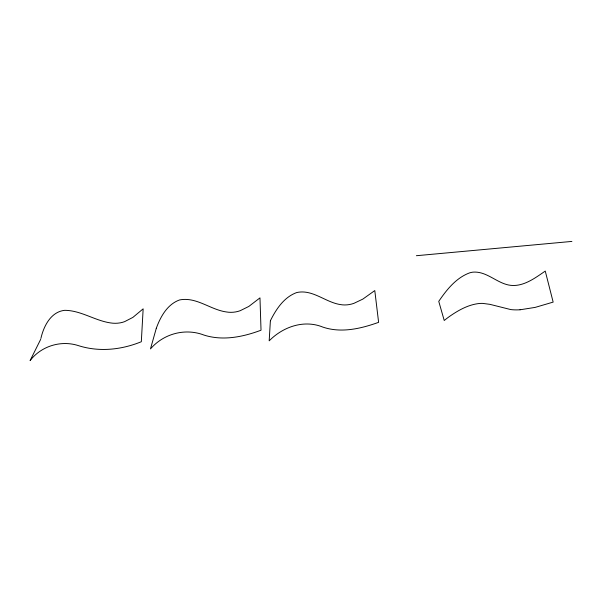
<?xml version="1.0" encoding="UTF-8"?>
<svg xmlns="http://www.w3.org/2000/svg" width="602" height="602" viewBox="0 0 602 602"><rect width="100%" height="100%" fill="white"/><g stroke="black" fill="none" stroke-linecap="round" stroke-linejoin="round"><path stroke-width="0.9" d="M40.891 338.467C43.645 326.261 50.839 311.753 64.76 310.323C80.901 310.436 94.74 320.58 110.475 322.913A20.122 13.756 3.7 0 0 124.606 321.649L132.876 317.397L143.156 308.841L141.32 341.733C121.461 349.83 99.262 352.223 78.591 345.683C61.111 339.934 41.305 346.007 30.1 360.583L40.688 339.325M416.381 255.715L571.9 241.417M520.023 309.789L535.186 307.389L553.155 302.106L545.261 271.073C534.614 278.365 522.28 287.733 508.577 285.009C496.093 282.428 486.356 271.111 473.037 272.142A13.801 9.248 -19 0 0 469.492 272.917C456.015 277.936 446.601 289.825 438.753 301.354L444.231 320.497A79.532 48.664 -17.7 0 1 449.844 316.216C458.679 310.098 468.506 304.589 479.373 303.483A23.215 14.884 -17.8 0 1 482.842 303.408L489.945 304.349L510.782 309.578A44.014 28.497 -21.5 0 0 520.03 309.774M270.381 320.761L269.184 340.837C282.985 326.826 303.98 319.369 322.905 327.119C341.326 333.335 360.922 328.662 378.613 322.333L374.79 290.57L362.833 299.104L353.923 303.34A19.234 13.522 -11.7 0 1 340.318 304.559C325.366 302.264 312.543 289.058 296.778 292.534C284.069 297.072 276.115 309.187 270.381 320.761M156.294 328.301L150.47 348.934C163.571 333.696 185.168 327.804 204.04 335.096C222.921 341.093 242.967 336.969 261.027 330.212L259.974 297.87L248.814 306.441L240.206 310.7A19.527 13.831 -3.6 0 1 226.307 311.941C210.316 309.699 196.26 296.598 179.569 299.947C167.326 304.303 160.478 316.727 156.294 328.301"/></g></svg>
